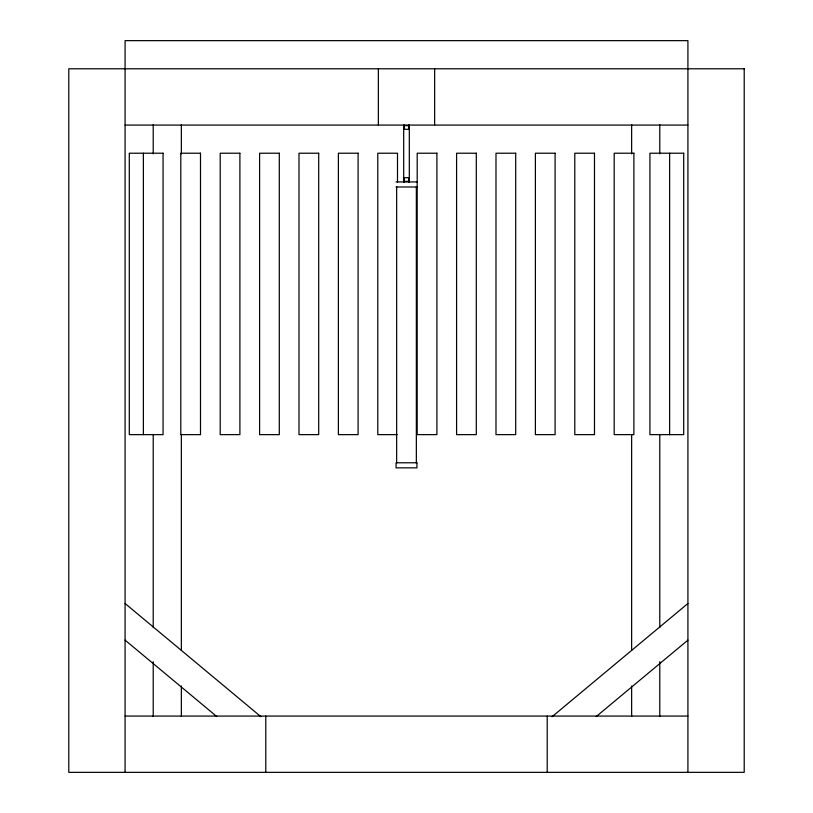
<?xml version="1.0" encoding="UTF-8"?>
<svg xmlns="http://www.w3.org/2000/svg" width="813" height="813" viewBox="0 0 813 813"><rect width="100%" height="100%" fill="white"/><g stroke="black" fill="none" stroke-linecap="round" stroke-linejoin="round"><path stroke-width="1.22" d="M552.068 716.71L687.92 603.5M596.203 716.558L687.92 640.126M125.08 125.08L687.92 125.08M404.386 125.639L408.614 125.639M404.386 181.36L408.614 181.36M396.063 181.929L416.937 181.929M396.063 186.99L416.937 186.99M397.161 434.64L377.791 434.64L377.791 153.22L397.496 153.22L397.496 182.376M125.08 716.07L687.92 716.07M125.08 603.5L260.932 716.71M125.08 640.126L216.797 716.558M687.92 772.35L687.92 40.65L125.08 40.65L125.08 772.35M669.627 153.22L669.627 434.64M659.78 124.653L659.78 153.881M659.78 434.427L659.78 627.575M659.78 661.68L659.78 716.477M631.64 124.653L631.64 153.881M631.64 434.427L631.64 650.43M631.64 685.989L631.64 716.477M547.21 716.07L547.21 772.35M434.64 68.79L434.64 125.08M416.347 186.716L416.347 463.064M409.315 125.08L409.315 182.203M408.614 125.08L408.614 129.297L404.386 129.297L404.386 125.08M408.614 181.929L408.614 177.701L404.386 177.701L404.386 181.929M403.685 125.08L403.685 182.203M396.653 186.716L396.653 463.064M378.36 68.79L378.36 125.08M265.79 716.07L265.79 772.35M181.36 124.653L181.36 153.881M181.36 434.427L181.36 650.43M181.36 685.989L181.36 716.477M153.22 124.653L153.22 153.881M153.22 434.427L153.22 627.575M153.22 661.68L153.22 716.477M143.373 153.22L143.373 434.64M744.21 68.79L68.79 68.79L68.79 772.35L744.21 772.35L744.21 68.79M163.067 153.22L129.297 153.22L129.297 434.64L163.067 434.64L163.067 153.22M200.496 153.22L180.801 153.22L180.801 434.64L200.496 434.64L200.496 153.22M239.896 153.22L220.201 153.22L220.201 434.64L239.896 434.64L239.896 153.22M279.296 153.22L259.601 153.22L259.601 434.64L279.296 434.64L279.296 153.22M318.696 153.22L299.001 153.22L299.001 434.64L318.696 434.64L318.696 153.22M358.096 153.22L338.391 153.22L338.391 434.64L358.096 434.64L358.096 153.22M436.896 153.22L417.191 153.22L417.191 434.64L436.896 434.64L436.896 153.22M476.296 153.22L456.591 153.22L456.591 434.64L476.296 434.64L476.296 153.22M515.696 153.22L495.991 153.22L495.991 434.64L515.696 434.64L515.696 153.22M555.096 153.22L535.391 153.22L535.391 434.64L555.096 434.64L555.096 153.22M594.486 153.22L574.791 153.22L574.791 434.64L594.486 434.64L594.486 153.22M633.886 153.22L614.191 153.22L614.191 434.64L633.886 434.64L633.886 153.22M683.703 153.22L649.933 153.22L649.933 434.64L683.703 434.64L683.703 153.22M416.937 462.78L396.063 462.78L396.063 467.851L416.937 467.851L416.937 462.78"/></g></svg>
